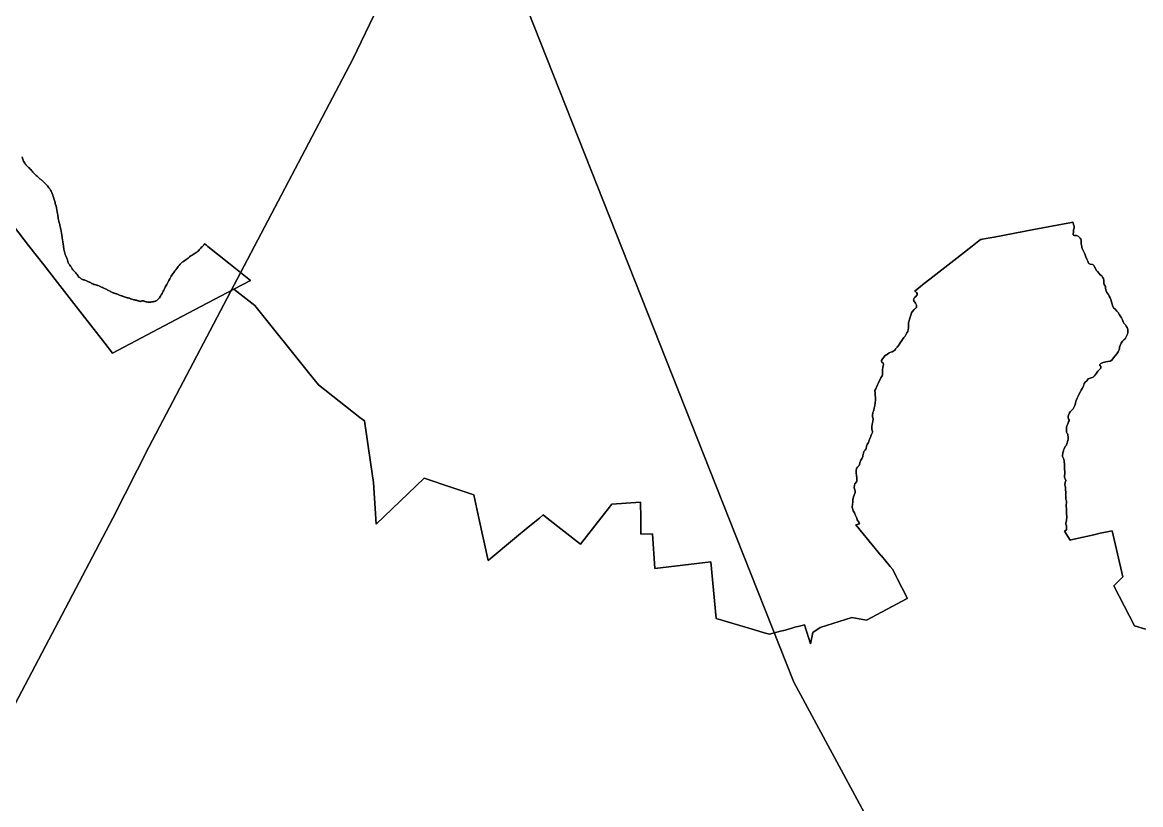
# Model space of a CAD drawing. Header units: inches. Extents: x 11258954 to 11313122, y 3645444 to 3695200.
# Drawn here: x 11273798 to 11278666, y 3674751 to 3678159 of the extents above; entities that cross this region are included whole.
import ezdxf

# ---------------------------------------------------------------- set-up
doc = ezdxf.new("R2010")
doc.units = ezdxf.units.IN
doc.header["$MEASUREMENT"] = 0
doc.layers.add('AnnexationHistory', color=183, linetype='Continuous')
doc.layers.add('ZipCode', color=108, linetype='Continuous')

msp = doc.modelspace()

# ---------------------------------------------------------------- linework, layer by layer
at = {"layer": 'AnnexationHistory'}
for points in [[(11275436.8125, 3678417.9375, 0), (11275236.9065, 3677998.9375, 0), (11274349.3125, 3676311.6875, 0), (11274191.3125, 3676000, 0), (11273691.219, 3675050.4375, 0)], [(11273691.219, 3675050.4375, 0), (11274191.3125, 3676000, 0), (11274349.3125, 3676311.6875, 0), (11275236.9065, 3677998.9375, 0), (11275436.8125, 3678417.9375, 0)], [(11278929, 3672000, 0), (11277155.9195, 3675284.646, 0), (11276873.1235, 3676000, 0), (11276000, 3678208.633, 0)], [(11276000, 3678208.633, 0), (11276873.1235, 3676000, 0), (11277155.9195, 3675284.646, 0), (11278929, 3672000, 0)]]:
    msp.add_polyline3d(points, dxfattribs=at)
at = {"layer": 'ZipCode'}
for points in [[(11273796.4375, 3677574.125, 0), (11273798.3125, 3677568.0625, 0), (11273799.969, 3677562.75, 0), (11273801.2815, 3677558.5625, 0), (11273802.9375, 3677554.8125, 0), (11273805.594, 3677550.1875, 0), (11273808.75, 3677545.3125, 0), (11273811.875, 3677540.8125, 0), (11273812.5315, 3677539.9375, 0), (11273813.1875, 3677539.0625, 0), (11273813.875, 3677538.125, 0), (11273814.6875, 3677537.1875, 0), (11273819.4065, 3677532.125, 0), (11273824.1875, 3677527.5625, 0), (11273828.594, 3677523.625, 0), (11273832.094, 3677520.375, 0), (11273834.4375, 3677517.8125, 0), (11273837.219, 3677514.5625, 0), (11273840.25, 3677510.9375, 0), (11273843.2815, 3677507.375, 0), (11273846.75, 3677503.5625, 0), (11273850.1875, 3677500.0625, 0), (11273853.8125, 3677496.5625, 0), (11273857.875, 3677492.8125, 0), (11273862, 3677489, 0), (11273865.875, 3677485.4375, 0), (11273869.469, 3677482.1875, 0), (11273872.6875, 3677479.375, 0), (11273874.25, 3677478.0625, 0), (11273876.0625, 3677476.625, 0), (11273878, 3677475.0625, 0), (11273879.875, 3677473.5625, 0), (11273882.469, 3677471.375, 0), (11273884.9375, 3677469.1875, 0), (11273887.4375, 3677466.8125, 0), (11273890.2815, 3677464, 0), (11273895.2815, 3677458.875, 0), (11273899.75, 3677454.125, 0), (11273903.625, 3677450, 0), (11273906.6875, 3677446.75, 0), (11273909.5625, 3677443.4375, 0), (11273913, 3677438.875, 0), (11273916.5625, 3677433.75, 0), (11273919.9065, 3677428.5625, 0), (11273922.875, 3677423.5, 0), (11273925.4065, 3677418.5, 0), (11273927.6565, 3677413.25, 0), (11273929.9065, 3677407.1875, 0), (11273932.219, 3677400.3125, 0), (11273934.219, 3677393.875, 0), (11273935.969, 3677388.0625, 0), (11273937.5, 3677382.9375, 0), (11273938.5625, 3677379.375, 0), (11273939.7815, 3677375.3125, 0), (11273941.0625, 3677370.9375, 0), (11273942.3125, 3677366.5625, 0), (11273944.5315, 3677358.5, 0), (11273946.4375, 3677350.875, 0), (11273948.125, 3677342.75, 0), (11273949.6875, 3677333.5625, 0), (11273950.6875, 3677326.8125, 0), (11273951.5, 3677320.625, 0), (11273952.25, 3677315.0625, 0), (11273952.9065, 3677310.375, 0), (11273953.844, 3677305.3125, 0), (11273955.219, 3677299.25, 0), (11273956.7815, 3677292.875, 0), (11273958.3125, 3677286.75, 0), (11273959.3125, 3677282.625, 0), (11273960.2815, 3677278.5625, 0), (11273961.25, 3677274.125, 0), (11273962.3125, 3677268.9375, 0), (11273964.375, 3677258.375, 0), (11273966.094, 3677249.125, 0), (11273967.5625, 3677241, 0), (11273968.9065, 3677233.75, 0), (11273969.719, 3677229.5, 0), (11273970.594, 3677224.5, 0), (11273971.5, 3677219.25, 0), (11273972.3125, 3677214.125, 0), (11273972.9375, 3677209.8125, 0), (11273973.469, 3677205.5625, 0), (11273974.0315, 3677201.0625, 0), (11273974.6875, 3677195.9375, 0), (11273975.344, 3677191.125, 0), (11273975.9375, 3677186.75, 0), (11273976.469, 3677182.875, 0), (11273976.9065, 3677179.75, 0), (11273977.594, 3677175.75, 0), (11273978.625, 3677170.875, 0), (11273979.8125, 3677165.5625, 0), (11273981.094, 3677160.3125, 0), (11273982.719, 3677154.0625, 0), (11273984.4065, 3677148.25, 0), (11273986.469, 3677142.25, 0), (11273989.094, 3677135.5625, 0), (11273990.8125, 3677131.625, 0), (11273992.469, 3677128.0625, 0), (11273993.8125, 3677124.75, 0), (11273994.719, 3677121.75, 0), (11273995.1565, 3677119.375, 0), (11273995.6875, 3677116.625, 0), (11273996.375, 3677113.875, 0), (11273997.3125, 3677111.3125, 0), (11273998.719, 3677108.9375, 0), (11274000.5, 3677106.875, 0), (11274002.5, 3677104.625, 0), (11274004.719, 3677101.9375, 0), (11274007.5, 3677097.9375, 0), (11274009.719, 3677094.25, 0), (11274011.469, 3677090.875, 0), (11274012.9065, 3677087.9375, 0), (11274014.594, 3677085, 0), (11274016.9375, 3677081.75, 0), (11274019.6565, 3677078.4375, 0), (11274022.5, 3677075.5, 0), (11274024.344, 3677073.8125, 0), (11274026.1565, 3677072.25, 0), (11274028.0625, 3677070.5, 0), (11274030.094, 3677068.3125, 0), (11274033.5, 3677064.1875, 0), (11274036.4065, 3677060.3125, 0), (11274038.7815, 3677056.8125, 0), (11274040.719, 3677053.75, 0), (11274043.9375, 3677050, 0), (11274048.6565, 3677046.1875, 0), (11274054.1565, 3677042.6875, 0), (11274059.719, 3677039.75, 0), (11274063, 3677038.3125, 0), (11274066.219, 3677037.0625, 0), (11274069.6565, 3677035.75, 0), (11274073.5, 3677034.3125, 0), (11274076.375, 3677033.125, 0), (11274079, 3677032.0625, 0), (11274081.344, 3677031.0625, 0), (11274083.3125, 3677030.3125, 0), (11274085.5, 3677029.4375, 0), (11274088.1565, 3677028.3125, 0), (11274091, 3677026.9375, 0), (11274093.719, 3677025.5, 0), (11274096.1875, 3677024, 0), (11274098.5315, 3677022.5, 0), (11274101, 3677021.125, 0), (11274103.9065, 3677019.75, 0), (11274108.719, 3677018.0625, 0), (11274113.344, 3677016.75, 0), (11274117.469, 3677015.8125, 0), (11274120.719, 3677015.125, 0), (11274122.75, 3677014.5625, 0), (11274125.3125, 3677013.625, 0), (11274128.219, 3677012.5, 0), (11274131.3125, 3677011.3125, 0), (11274133.625, 3677010.25, 0), (11274136.125, 3677009.125, 0), (11274138.969, 3677007.875, 0), (11274142.3125, 3677006.3125, 0), (11274145.25, 3677004.9375, 0), (11274147.75, 3677003.8125, 0), (11274149.9065, 3677002.8125, 0), (11274151.719, 3677001.9375, 0), (11274154.6565, 3677000.5, 0), (11274158.219, 3676998.6875, 0), (11274162.0315, 3676996.8125, 0), (11274165.719, 3676994.9375, 0), (11274168.9375, 3676993.375, 0), (11274172.0625, 3676991.8125, 0), (11274175.4065, 3676990.125, 0), (11274179.3125, 3676988.125, 0), (11274183.125, 3676986.0625, 0), (11274186.375, 3676984.1875, 0), (11274189.3125, 3676982.5625, 0), (11274192.125, 3676981.125, 0), (11274193.7815, 3676980.4375, 0), (11274195.6565, 3676979.75, 0), (11274197.594, 3676979.0625, 0), (11274199.5315, 3676978.5, 0), (11274202.5315, 3676977.6875, 0), (11274205.4375, 3676976.9375, 0), (11274208.5315, 3676976.125, 0), (11274212.125, 3676974.9375, 0), (11274216.969, 3676973.0625, 0), (11274221.094, 3676971.25, 0), (11274224.844, 3676969.5625, 0), (11274228.5315, 3676968.125, 0), (11274230.0315, 3676967.625, 0), (11274231.6565, 3676967.125, 0), (11274233.3125, 3676966.625, 0), (11274234.9375, 3676966.125, 0), (11274237.5, 3676965.25, 0), (11274240, 3676964.375, 0), (11274242.719, 3676963.375, 0), (11274245.9375, 3676962.3125, 0), (11274248.875, 3676961.375, 0), (11274251.4375, 3676960.5, 0), (11274253.6875, 3676959.8125, 0), (11274255.75, 3676959.3125, 0), (11274258.2815, 3676958.75, 0), (11274261.1875, 3676958.0625, 0), (11274264.1565, 3676957.25, 0), (11274266.9375, 3676956.3125, 0), (11274268.719, 3676955.5, 0), (11274270.4375, 3676954.6875, 0), (11274272.375, 3676953.8125, 0), (11274274.75, 3676952.9375, 0), (11274278.375, 3676951.9375, 0), (11274281.5315, 3676951.25, 0), (11274284.344, 3676950.75, 0), (11274286.9375, 3676950.3125, 0), (11274289.125, 3676949.875, 0), (11274291.594, 3676949.3125, 0), (11274294.125, 3676948.625, 0), (11274296.5315, 3676947.9375, 0), (11274298.25, 3676947.4375, 0), (11274299.9065, 3676946.875, 0), (11274301.75, 3676946.3125, 0), (11274303.9375, 3676945.6875, 0), (11274306.1565, 3676945, 0), (11274308.094, 3676944.3125, 0), (11274309.8125, 3676943.8125, 0), (11274311.344, 3676943.6875, 0), (11274312.9375, 3676944.125, 0), (11274314.6875, 3676944.875, 0), (11274316.5315, 3676945.8125, 0), (11274318.344, 3676946.5, 0), (11274319.7815, 3676946.8125, 0), (11274321.25, 3676946.75, 0), (11274322.875, 3676946.5, 0), (11274324.75, 3676945.9375, 0), (11274326.9375, 3676945.25, 0), (11274328.75, 3676944.625, 0), (11274330.344, 3676944.0625, 0), (11274331.75, 3676943.5, 0), (11274335.219, 3676942.375, 0), (11274339.344, 3676941.4375, 0), (11274343.6565, 3676940.6875, 0), (11274347.75, 3676940.3125, 0), (11274349.6875, 3676940.3125, 0), (11274351.6565, 3676940.375, 0), (11274353.7815, 3676940.625, 0), (11274356.344, 3676940.9375, 0), (11274359.5, 3676941.375, 0), (11274362.1565, 3676941.75, 0), (11274364.5315, 3676942.125, 0), (11274366.75, 3676942.5, 0), (11274368.719, 3676942.875, 0), (11274370.875, 3676943.3125, 0), (11274373.0625, 3676943.75, 0), (11274375.1565, 3676944.125, 0), (11274376.375, 3676944.3125, 0), (11274377.594, 3676944.625, 0), (11274378.875, 3676945.125, 0), (11274380.344, 3676945.9375, 0), (11274383.719, 3676948.4375, 0), (11274386.344, 3676950.75, 0), (11274388.4065, 3676952.9375, 0), (11274390.1565, 3676954.9375, 0), (11274394.0625, 3676959.875, 0), (11274398.344, 3676965.9375, 0), (11274402.594, 3676972.5, 0), (11274406.344, 3676978.9375, 0), (11274408.719, 3676983.5, 0), (11274410.9065, 3676988, 0), (11274413.25, 3676993, 0), (11274416.1565, 3676998.9375, 0), (11274419.844, 3677006.1875, 0), (11274423.094, 3677012.375, 0), (11274426, 3677017.75, 0), (11274428.75, 3677022.75, 0), (11274432, 3677028.5625, 0), (11274435.625, 3677035.0625, 0), (11274439.375, 3677041.75, 0), (11274442.969, 3677048.125, 0), (11274445.8125, 3677053.125, 0), (11274448.719, 3677058.0625, 0), (11274452.125, 3677063.375, 0), (11274456.375, 3677069.5, 0), (11274461.3125, 3677076.25, 0), (11274465.6565, 3677081.875, 0), (11274469.5315, 3677086.875, 0), (11274473.1565, 3677091.5625, 0), (11274476.594, 3677096, 0), (11274480.5315, 3677100.875, 0), (11274484.719, 3677105.6875, 0), (11274488.969, 3677110.125, 0), (11274493.75, 3677114.3125, 0), (11274498.75, 3677118.0625, 0), (11274504.4065, 3677122, 0), (11274511.1565, 3677126.5625, 0), (11274519.0625, 3677132.25, 0), (11274525.6565, 3677137.25, 0), (11274531.594, 3677141.75, 0), (11274537.5625, 3677145.9375, 0), (11274541.594, 3677148.5, 0), (11274545.969, 3677151.1875, 0), (11274550.3125, 3677153.875, 0), (11274554.375, 3677156.5625, 0), (11274557.6565, 3677159, 0), (11274560.7815, 3677161.5625, 0), (11274564.094, 3677164.75, 0), (11274567.969, 3677168.75, 0), (11274573.5315, 3677174.5625, 0), (11274578.1875, 3677179.4375, 0), (11274582.125, 3677183.6875, 0), (11274585.5625, 3677187.75, 0), (11274587.5, 3677190.3125, 0), (11274589.5625, 3677193.3125, 0), (11274590.875, 3677195.25, 0), (11274599.719, 3677188.125, 0), (11274605.2815, 3677183.625, 0), (11274696.6875, 3677110.1875, 0), (11274790.5, 3677034.75, 0), (11274718.7815, 3676997.3125, 0), (11274491.5625, 3676878.6875, 0), (11274190.344, 3676718.9375, 0), (11274157, 3676761.625, 0), (11274094.719, 3676841.3125, 0), (11274021.9065, 3676934.4375, 0), (11273971.094, 3676999.5, 0), (11273950.219, 3677026.3125, 0), (11273890.3125, 3677103.25, 0), (11273824.375, 3677187.875, 0), (11273762.719, 3677267, 0)], [(11278686.891, 3675515.42, 0), (11278640.11, 3675530.586, 0), (11278550.3325, 3675704.3635, 0), (11278588.556, 3675744.265, 0), (11278542, 3675944.75, 0), (11278513, 3675938.5, 0), (11278490, 3675933.5, 0), (11278463, 3675927.5, 0), (11278370, 3675907, 0), (11278359.5625, 3675904.33, 0), (11278335.4865, 3675942.2675, 0), (11278343.314, 3675948.96, 0), (11278344, 3675951.5, 0), (11278344, 3675956.5, 0), (11278344, 3675960.5, 0), (11278343, 3675966, 0), (11278341, 3675973, 0), (11278341, 3675979.5, 0), (11278343, 3675987.5, 0), (11278344, 3675995, 0), (11278345, 3676000, 0), (11278345, 3676003, 0), (11278345, 3676006.5, 0), (11278345, 3676009.5, 0), (11278344, 3676013.75, 0), (11278344, 3676018.5, 0), (11278344, 3676022.25, 0), (11278344, 3676025.75, 0), (11278344, 3676029.5, 0), (11278344, 3676033.5, 0), (11278344, 3676037.5, 0), (11278344, 3676040.5, 0), (11278343, 3676044, 0), (11278342, 3676048, 0), (11278342, 3676052.5, 0), (11278342, 3676056, 0), (11278342, 3676059.75, 0), (11278343, 3676063.5, 0), (11278343, 3676068, 0), (11278343, 3676072, 0), (11278343, 3676075, 0), (11278342, 3676077.25, 0), (11278341, 3676080.25, 0), (11278340, 3676083.5, 0), (11278340, 3676086, 0), (11278341, 3676088.25, 0), (11278341, 3676090.5, 0), (11278340, 3676094.5, 0), (11278340, 3676098, 0), (11278339, 3676100.75, 0), (11278340, 3676103.5, 0), (11278340, 3676106.75, 0), (11278340, 3676110.25, 0), (11278340, 3676113.25, 0), (11278340, 3676116.25, 0), (11278339, 3676119.5, 0), (11278339, 3676123.5, 0), (11278339, 3676127.5, 0), (11278339, 3676130.75, 0), (11278339, 3676134.5, 0), (11278338, 3676139.5, 0), (11278337, 3676144.5, 0), (11278337, 3676148, 0), (11278338, 3676151.5, 0), (11278338, 3676155.5, 0), (11278339, 3676159.75, 0), (11278340, 3676164, 0), (11278337.539, 3676170.2745, 0), (11278335.5275, 3676176.595, 0), (11278335.25, 3676183.8, 0), (11278336.65, 3676194.25, 0), (11278336.65, 3676205.65, 0), (11278335.5735, 3676210.268, 0), (11278334.4, 3676215.3, 0), (11278335, 3676221.75, 0), (11278334.85, 3676233.7, 0), (11278333.95, 3676246.05, 0), (11278333.658, 3676247.169, 0), (11278331.3, 3676256.2, 0), (11278327.3295, 3676264.509, 0), (11278325.9, 3676267.5, 0), (11278325.65, 3676272.65, 0), (11278327.6, 3676283.95, 0), (11278330.459, 3676293.222, 0), (11278331.1, 3676295.3, 0), (11278334.15, 3676301.5, 0), (11278338.2, 3676311.2, 0), (11278343, 3676318.15, 0), (11278343.405, 3676319.026, 0), (11278345.75, 3676324.1, 0), (11278346.709, 3676326.925, 0), (11278348.5, 3676332.2, 0), (11278350.09, 3676339.2165, 0), (11278350.8, 3676342.35, 0), (11278350.6685, 3676346.0605, 0), (11278350.4, 3676353.65, 0), (11278349.4315, 3676360.143, 0), (11278348.7, 3676365.05, 0), (11278346.8155, 3676368.55, 0), (11278343.45, 3676374.8, 0), (11278343.0015, 3676386.0125, 0), (11278343, 3676386.05, 0), (11278343.127, 3676387.048, 0), (11278344.05, 3676394.3, 0), (11278344.2635, 3676395.2715, 0), (11278345.7075, 3676401.8385, 0), (11278346, 3676403.168, 0), (11278346.15, 3676403.85, 0), (11278350.25, 3676414.45, 0), (11278352.0945, 3676418.5845, 0), (11278354.6, 3676424.2, 0), (11278354.55, 3676427.8, 0), (11278352.65, 3676432.05, 0), (11278350.75, 3676436.3, 0), (11278350.8925, 3676438.4525, 0), (11278351.25, 3676443.85, 0), (11278352.85, 3676448.45, 0), (11278356.65, 3676458.05, 0), (11278359, 3676462.45, 0), (11278365.9, 3676468.65, 0), (11278372.05, 3676475.8, 0), (11278375.2, 3676481.85, 0), (11278379.2, 3676490.2, 0), (11278383.15, 3676500.8, 0), (11278386.25, 3676512.7, 0), (11278389.65, 3676522.25, 0), (11278393.95, 3676531.5, 0), (11278398.45, 3676540.65, 0), (11278405.05, 3676550.7, 0), (11278407.2, 3676557.65, 0), (11278412.05, 3676564.5, 0), (11278417.5, 3676575.05, 0), (11278421.1, 3676586.15, 0), (11278424.85, 3676591.25, 0), (11278432.65, 3676598.1, 0), (11278438.4, 3676606.25, 0), (11278442.2, 3676608.15, 0), (11278450.75, 3676610.55, 0), (11278459.55, 3676613.9, 0), (11278466.2, 3676619.55, 0), (11278469.9, 3676624.65, 0), (11278474.6, 3676631.7, 0), (11278480.65, 3676639.9, 0), (11278488.15, 3676647.9, 0), (11278492.35, 3676652.9, 0), (11278493.1, 3676655.8, 0), (11278492.6, 3676660.15, 0), (11278489.35, 3676665.65, 0), (11278489.25, 3676669.5, 0), (11278493.25, 3676672.9, 0), (11278503.8, 3676677.15, 0), (11278514.7, 3676680.05, 0), (11278523.7, 3676682.05, 0), (11278534.35, 3676684.1, 0), (11278541.35, 3676688.45, 0), (11278548, 3676697.8, 0), (11278555.2, 3676706.65, 0), (11278562.85, 3676714.85, 0), (11278568.25, 3676723.9, 0), (11278573.5, 3676733.1, 0), (11278574.6, 3676738.85, 0), (11278573.95, 3676744.05, 0), (11278577.25, 3676751.4, 0), (11278581.8, 3676762.5, 0), (11278587.6, 3676771.05, 0), (11278592.8, 3676776.95, 0), (11278597.25, 3676779.6, 0), (11278600, 3676782.9, 0), (11278601, 3676784.1, 0), (11278604.8, 3676791.65, 0), (11278608.7, 3676801.4, 0), (11278610.5, 3676809.95, 0), (11278609.9, 3676822, 0), (11278607.25, 3676830.5, 0), (11278604, 3676836.5, 0), (11278599.8, 3676841.15, 0), (11278593.6, 3676849.55, 0), (11278590.95, 3676855.3, 0), (11278586.7, 3676862.95, 0), (11278583.5, 3676872.4, 0), (11278580.5, 3676876.45, 0), (11278574.4, 3676885.55, 0), (11278568.35, 3676895.45, 0), (11278562.6, 3676901.75, 0), (11278554.85, 3676910.5, 0), (11278548.8, 3676915.9, 0), (11278545.15, 3676921.75, 0), (11278541.85, 3676931.2, 0), (11278539.05, 3676941.9, 0), (11278537, 3676952, 0), (11278533.55, 3676960.05, 0), (11278529.6, 3676965.9, 0), (11278527.4, 3676971.25, 0), (11278525.75, 3676973.7, 0), (11278518.75, 3676983, 0), (11278516.25, 3676989.15, 0), (11278514.05, 3677000.7, 0), (11278512.9, 3677009.2, 0), (11278508.15, 3677018.05, 0), (11278506.1, 3677024.3, 0), (11278506, 3677034.4, 0), (11278504, 3677043.2, 0), (11278500.4, 3677048.85, 0), (11278496.8, 3677055, 0), (11278490.75, 3677060.2, 0), (11278486.35, 3677066, 0), (11278478.5, 3677073.65, 0), (11278473.15, 3677080.45, 0), (11278467.7, 3677089.9, 0), (11278463.15, 3677099.6, 0), (11278460.2, 3677103.7, 0), (11278457.5, 3677105.05, 0), (11278446.4, 3677105.65, 0), (11278440.85, 3677108.3, 0), (11278438.85, 3677110.75, 0), (11278435.85, 3677119, 0), (11278431.85, 3677128.35, 0), (11278427.45, 3677138.3, 0), (11278425.55, 3677146.55, 0), (11278422.4, 3677153.9, 0), (11278417.15, 3677163.1, 0), (11278411.95, 3677173.6, 0), (11278410.8745, 3677179.3165, 0), (11278410.2, 3677182.9, 0), (11278408.1, 3677194.85, 0), (11278407.95, 3677200.75, 0), (11278407.25, 3677211.65, 0), (11278407.2, 3677211.7995, 0), (11278406.2, 3677214.8, 0), (11278403.3, 3677219.8, 0), (11278397.85, 3677225.75, 0), (11278394, 3677228.6, 0), (11278387.25, 3677230.9, 0), (11278377.1, 3677231.35, 0), (11278374.45, 3677232.45, 0), (11278372.45, 3677234.4, 0), (11278372.15, 3677238.8, 0), (11278373.35, 3677245.7, 0), (11278374.5, 3677256.7, 0), (11278375.25, 3677258.85, 0), (11278377.1, 3677263.05, 0), (11278377.261, 3677265.97, 0), (11278377.5, 3677270.3, 0), (11278370.6215, 3677288.5255, 0), (11278365.769, 3677287.6115, 0), (11278200.983, 3677256.5705, 0), (11278028.4265, 3677224.066, 0), (11278009.5455, 3677220.5095, 0), (11277977.395, 3677214.4535, 0), (11277974.0215, 3677213.818, 0), (11277969.491, 3677212.9645, 0), (11277932.458, 3677183.949, 0), (11277853.685, 3677122.23, 0), (11277774.9925, 3677060.574, 0), (11277717.1635, 3677015.2645, 0), (11277683.018, 3676988.5115, 0), (11277685.8, 3676986.95, 0), (11277691.15, 3676982.1, 0), (11277692.9, 3676977.8, 0), (11277693, 3676973, 0), (11277685.85, 3676963.9, 0), (11277681.25, 3676960.25, 0), (11277678.3, 3676955.6, 0), (11277677.35, 3676949.7, 0), (11277678.35, 3676946.4, 0), (11277686.05, 3676935.4, 0), (11277690.55, 3676927.75, 0), (11277691.05, 3676920.85, 0), (11277690.2, 3676917.7, 0), (11277688.2, 3676915, 0), (11277685.262, 3676912.889, 0), (11277679.85, 3676909, 0), (11277672.2, 3676898.9, 0), (11277668.3, 3676894.05, 0), (11277665.8, 3676883.3, 0), (11277663.129, 3676875.0095, 0), (11277661.95, 3676871.35, 0), (11277659.05, 3676860.95, 0), (11277657.3265, 3676855.187, 0), (11277656, 3676850.75, 0), (11277655.75, 3676840.15, 0), (11277656.15, 3676828.75, 0), (11277654.85, 3676820.15, 0), (11277652.7335, 3676814.548, 0), (11277652.3, 3676813.4, 0), (11277648.3225, 3676806.329, 0), (11277646.9, 3676803.8, 0), (11277641.05, 3676792.6, 0), (11277640.725, 3676792.225, 0), (11277635.2, 3676785.85, 0), (11277627.3, 3676773.4, 0), (11277620.05, 3676763.4, 0), (11277615.3, 3676756.6, 0), (11277614.5205, 3676754.822, 0), (11277613.7, 3676752.95, 0), (11277605.8, 3676744, 0), (11277599.5705, 3676736.9065, 0), (11277598.95, 3676736.2, 0), (11277596, 3676731.9, 0), (11277592.15, 3676728.1, 0), (11277584.75, 3676724.4, 0), (11277578.95, 3676722.9, 0), (11277571.35, 3676719.5, 0), (11277562.6, 3676713.15, 0), (11277558.666, 3676710.4785, 0), (11277553.25, 3676706.8, 0), (11277549.1, 3676701.95, 0), (11277542.75, 3676693.5, 0), (11277538.45, 3676686, 0), (11277537.8, 3676682.75, 0), (11277539.65, 3676679.35, 0), (11277545.85, 3676674.15, 0), (11277547.2, 3676672.15, 0), (11277547.5, 3676667, 0), (11277544.35, 3676657, 0), (11277542.7, 3676645.4, 0), (11277542.45, 3676633.85, 0), (11277542.2, 3676622.65, 0), (11277541.4, 3676619.8, 0), (11277541.0995, 3676619.344, 0), (11277535.9, 3676611.45, 0), (11277530.5, 3676601.3, 0), (11277525.25, 3676590.6, 0), (11277522.985, 3676585.999, 0), (11277520.45, 3676580.85, 0), (11277515.85, 3676569.6, 0), (11277512.85, 3676562.25, 0), (11277509.7, 3676556.35, 0), (11277509.85, 3676545.25, 0), (11277510.8, 3676535.2, 0), (11277512.6, 3676524.45, 0), (11277512.6, 3676523.35, 0), (11277512.45, 3676514.15, 0), (11277510.4, 3676502.55, 0), (11277509.35, 3676490.4, 0), (11277506.55, 3676478.9, 0), (11277505.1, 3676470.4, 0), (11277503.163, 3676465.4265, 0), (11277501.05, 3676460, 0), (11277498.85, 3676447.45, 0), (11277499.4, 3676441.05, 0), (11277502.05, 3676432.15, 0), (11277500.95, 3676421.1, 0), (11277498.05, 3676409.7, 0), (11277496.55, 3676397.3, 0), (11277496.5, 3676386.85, 0), (11277498.85, 3676376.8, 0), (11277498.8, 3676372.85, 0), (11277497.4685, 3676369.491, 0), (11277496.6, 3676367.3, 0), (11277494.876, 3676364.417, 0), (11277493.7, 3676362.45, 0), (11277491.45, 3676355.45, 0), (11277486.7, 3676346.6, 0), (11277483.6, 3676334.75, 0), (11277481.95, 3676329.25, 0), (11277476.2, 3676320.25, 0), (11277473.2, 3676313.4, 0), (11277471.15, 3676301.9, 0), (11277470.45, 3676299.45, 0), (11277466.45, 3676295.3, 0), (11277461.4, 3676290.3, 0), (11277459.1, 3676282, 0), (11277456.9, 3676271.6, 0), (11277456.215, 3676267.6555, 0), (11277455.45, 3676263.25, 0), (11277454.1, 3676260.25, 0), (11277448, 3676252.1, 0), (11277443.6, 3676240.15, 0), (11277442.85, 3676233.7, 0), (11277440.65, 3676229.15, 0), (11277433.15, 3676222.2, 0), (11277429.3, 3676215.45, 0), (11277429.1465, 3676214.7465, 0), (11277427.85, 3676208.8, 0), (11277428, 3676197.25, 0), (11277429.05, 3676185.6, 0), (11277430.8, 3676175.45, 0), (11277431.35, 3676164.3, 0), (11277431.02, 3676162.74, 0), (11277430.25, 3676159.1, 0), (11277422.4, 3676149.55, 0), (11277420.8, 3676143.95, 0), (11277419.65, 3676132.3, 0), (11277420.15, 3676127.4, 0), (11277423.4, 3676116.8, 0), (11277423.4, 3676110.7, 0), (11277419.65, 3676100.05, 0), (11277415.8, 3676091.8, 0), (11277413.7, 3676079.55, 0), (11277412.75, 3676068.65, 0), (11277412.2875, 3676060.901, 0), (11277412.15, 3676058.6, 0), (11277411, 3676048, 0), (11277413, 3676037.25, 0), (11277415, 3676031.05, 0), (11277420.35, 3676022.3, 0), (11277425.55, 3676010.5, 0), (11277429.0555, 3676002.718, 0), (11277430.1, 3676000.4, 0), (11277430.25, 3676000, 0), (11277432.85, 3675992.65, 0), (11277438.9, 3675981.45, 0), (11277442.1995, 3675974.723, 0), (11277426.35, 3675970.8915, 0), (11277458.549, 3675931.6385, 0), (11277471.9815, 3675915.263, 0), (11277497.762, 3675883.834, 0), (11277536.9755, 3675836.0295, 0), (11277537.9555, 3675834.8345, 0), (11277576.189, 3675788.225, 0), (11277586.8435, 3675775.236, 0), (11277603.181, 3675743.0935, 0), (11277606.6495, 3675736.2705, 0), (11277646.655, 3675657.5645, 0), (11277650.5215, 3675649.4375, 0), (11277473.047, 3675555.29, 0), (11277472.913, 3675555.219, 0), (11277409.512, 3675567.2805, 0), (11277271.179, 3675522.767, 0), (11277239.666, 3675501.7275, 0), (11277229.125, 3675451.4705, 0), (11277202.29, 3675535.433, 0), (11277186.206, 3675530.997, 0), (11277161.4705, 3675524.175, 0), (11277148.414, 3675520.574, 0), (11277128.853, 3675515.179, 0), (11277112.517, 3675510.6735, 0), (11277097.858, 3675506.6305, 0), (11277050.362, 3675493.531, 0), (11277027.0075, 3675500.5045, 0), (11276985.1875, 3675512.992, 0), (11276817.7085, 3675563.001, 0), (11276794.684, 3675809.183, 0), (11276551, 3675780.5, 0), (11276540.843, 3675930.8165, 0), (11276490.841, 3675929.943, 0), (11276489.603, 3676000, 0), (11276488.386, 3676068.8815, 0), (11276363.8045, 3676061.049, 0), (11276316.423, 3676000, 0), (11276228.3255, 3675886.4895, 0), (11276082.151, 3676000, 0), (11276065.045, 3676013.2835, 0), (11276049.0275, 3676000, 0), (11276000, 3675959.9375, 0), (11275940.421, 3675910.3735, 0), (11275825.7695, 3675814.843, 0), (11275785.5235, 3676000, 0), (11275763.677, 3676100.5085, 0), (11275666.8485, 3676133.309, 0), (11275547.0315, 3676173.8965, 0), (11275338.3675, 3675973.2255, 0), (11275326.548, 3676154.6845, 0), (11275314.869, 3676233.0475, 0), (11275286.4565, 3676423.6935, 0), (11275267.558, 3676438.501, 0), (11275086.7005, 3676580.208, 0), (11275049.6045, 3676626.514, 0), (11274809.2155, 3676926.5865, 0), (11274718.7815, 3676997.3125, 0), (11274790.5, 3677034.75, 0), (11274696.6875, 3677110.1875, 0), (11274605.2815, 3677183.625, 0), (11274599.719, 3677188.125, 0), (11274590.875, 3677195.25, 0), (11274589.5625, 3677193.3125, 0), (11274587.5, 3677190.3125, 0), (11274585.5625, 3677187.75, 0), (11274582.125, 3677183.6875, 0), (11274578.1875, 3677179.4375, 0), (11274573.5315, 3677174.5625, 0), (11274567.969, 3677168.75, 0), (11274564.094, 3677164.75, 0), (11274560.7815, 3677161.5625, 0), (11274557.6565, 3677159, 0), (11274554.375, 3677156.5625, 0), (11274550.3125, 3677153.875, 0), (11274545.969, 3677151.1875, 0), (11274541.594, 3677148.5, 0), (11274537.5625, 3677145.9375, 0), (11274531.594, 3677141.75, 0), (11274525.6565, 3677137.25, 0), (11274519.0625, 3677132.25, 0), (11274511.1565, 3677126.5625, 0), (11274504.4065, 3677122, 0), (11274498.75, 3677118.0625, 0), (11274493.75, 3677114.3125, 0), (11274488.969, 3677110.125, 0), (11274484.719, 3677105.6875, 0), (11274480.5315, 3677100.875, 0), (11274476.594, 3677096, 0), (11274473.1565, 3677091.5625, 0), (11274469.5315, 3677086.875, 0), (11274465.6565, 3677081.875, 0), (11274461.3125, 3677076.25, 0), (11274456.375, 3677069.5, 0), (11274452.125, 3677063.375, 0), (11274448.719, 3677058.0625, 0), (11274445.8125, 3677053.125, 0), (11274442.969, 3677048.125, 0), (11274439.375, 3677041.75, 0), (11274435.625, 3677035.0625, 0), (11274432, 3677028.5625, 0), (11274428.75, 3677022.75, 0), (11274426, 3677017.75, 0), (11274423.094, 3677012.375, 0), (11274419.844, 3677006.1875, 0), (11274416.1565, 3676998.9375, 0), (11274413.25, 3676993, 0), (11274410.9065, 3676988, 0), (11274408.719, 3676983.5, 0), (11274406.344, 3676978.9375, 0), (11274402.594, 3676972.5, 0), (11274398.344, 3676965.9375, 0), (11274394.0625, 3676959.875, 0), (11274390.1565, 3676954.9375, 0), (11274388.4065, 3676952.9375, 0), (11274386.344, 3676950.75, 0), (11274383.719, 3676948.4375, 0), (11274380.344, 3676945.9375, 0), (11274378.875, 3676945.125, 0), (11274377.594, 3676944.625, 0), (11274376.375, 3676944.3125, 0), (11274375.1565, 3676944.125, 0), (11274373.0625, 3676943.75, 0), (11274370.875, 3676943.3125, 0), (11274368.719, 3676942.875, 0), (11274366.75, 3676942.5, 0), (11274364.5315, 3676942.125, 0), (11274362.1565, 3676941.75, 0), (11274359.5, 3676941.375, 0), (11274356.344, 3676940.9375, 0), (11274353.7815, 3676940.625, 0), (11274351.6565, 3676940.375, 0), (11274349.6875, 3676940.3125, 0), (11274347.75, 3676940.3125, 0), (11274343.6565, 3676940.6875, 0), (11274339.344, 3676941.4375, 0), (11274335.219, 3676942.375, 0), (11274331.75, 3676943.5, 0), (11274330.344, 3676944.0625, 0), (11274328.75, 3676944.625, 0), (11274326.9375, 3676945.25, 0), (11274324.75, 3676945.9375, 0), (11274322.875, 3676946.5, 0), (11274321.25, 3676946.75, 0), (11274319.7815, 3676946.8125, 0), (11274318.344, 3676946.5, 0), (11274316.5315, 3676945.8125, 0), (11274314.6875, 3676944.875, 0), (11274312.9375, 3676944.125, 0), (11274311.344, 3676943.6875, 0), (11274309.8125, 3676943.8125, 0), (11274308.094, 3676944.3125, 0), (11274306.1565, 3676945, 0), (11274303.9375, 3676945.6875, 0), (11274301.75, 3676946.3125, 0), (11274299.9065, 3676946.875, 0), (11274298.25, 3676947.4375, 0), (11274296.5315, 3676947.9375, 0), (11274294.125, 3676948.625, 0), (11274291.594, 3676949.3125, 0), (11274289.125, 3676949.875, 0), (11274286.9375, 3676950.3125, 0), (11274284.344, 3676950.75, 0), (11274281.5315, 3676951.25, 0), (11274278.375, 3676951.9375, 0), (11274274.75, 3676952.9375, 0), (11274272.375, 3676953.8125, 0), (11274270.4375, 3676954.6875, 0), (11274268.719, 3676955.5, 0), (11274266.9375, 3676956.3125, 0), (11274264.1565, 3676957.25, 0), (11274261.1875, 3676958.0625, 0), (11274258.2815, 3676958.75, 0), (11274255.75, 3676959.3125, 0), (11274253.6875, 3676959.8125, 0), (11274251.4375, 3676960.5, 0), (11274248.875, 3676961.375, 0), (11274245.9375, 3676962.3125, 0), (11274242.719, 3676963.375, 0), (11274240, 3676964.375, 0), (11274237.5, 3676965.25, 0), (11274234.9375, 3676966.125, 0), (11274233.3125, 3676966.625, 0), (11274231.6565, 3676967.125, 0), (11274230.0315, 3676967.625, 0), (11274228.5315, 3676968.125, 0), (11274224.844, 3676969.5625, 0), (11274221.094, 3676971.25, 0), (11274216.969, 3676973.0625, 0), (11274212.125, 3676974.9375, 0), (11274208.5315, 3676976.125, 0), (11274205.4375, 3676976.9375, 0), (11274202.5315, 3676977.6875, 0), (11274199.5315, 3676978.5, 0), (11274197.594, 3676979.0625, 0), (11274195.6565, 3676979.75, 0), (11274193.7815, 3676980.4375, 0), (11274192.125, 3676981.125, 0), (11274189.3125, 3676982.5625, 0), (11274186.375, 3676984.1875, 0), (11274183.125, 3676986.0625, 0), (11274179.3125, 3676988.125, 0), (11274175.4065, 3676990.125, 0), (11274172.0625, 3676991.8125, 0), (11274168.9375, 3676993.375, 0), (11274165.719, 3676994.9375, 0), (11274162.0315, 3676996.8125, 0), (11274158.219, 3676998.6875, 0), (11274154.6565, 3677000.5, 0), (11274151.719, 3677001.9375, 0), (11274149.9065, 3677002.8125, 0), (11274147.75, 3677003.8125, 0), (11274145.25, 3677004.9375, 0), (11274142.3125, 3677006.3125, 0), (11274138.969, 3677007.875, 0), (11274136.125, 3677009.125, 0), (11274133.625, 3677010.25, 0), (11274131.3125, 3677011.3125, 0), (11274128.219, 3677012.5, 0), (11274125.3125, 3677013.625, 0), (11274122.75, 3677014.5625, 0), (11274120.719, 3677015.125, 0), (11274117.469, 3677015.8125, 0), (11274113.344, 3677016.75, 0), (11274108.719, 3677018.0625, 0), (11274103.9065, 3677019.75, 0), (11274101, 3677021.125, 0), (11274098.5315, 3677022.5, 0), (11274096.1875, 3677024, 0), (11274093.719, 3677025.5, 0), (11274091, 3677026.9375, 0), (11274088.1565, 3677028.3125, 0), (11274085.5, 3677029.4375, 0), (11274083.3125, 3677030.3125, 0), (11274081.344, 3677031.0625, 0), (11274079, 3677032.0625, 0), (11274076.375, 3677033.125, 0), (11274073.5, 3677034.3125, 0), (11274069.6565, 3677035.75, 0), (11274066.219, 3677037.0625, 0), (11274063, 3677038.3125, 0), (11274059.719, 3677039.75, 0), (11274054.1565, 3677042.6875, 0), (11274048.6565, 3677046.1875, 0), (11274043.9375, 3677050, 0), (11274040.719, 3677053.75, 0), (11274038.7815, 3677056.8125, 0), (11274036.4065, 3677060.3125, 0), (11274033.5, 3677064.1875, 0), (11274030.094, 3677068.3125, 0), (11274028.0625, 3677070.5, 0), (11274026.1565, 3677072.25, 0), (11274024.344, 3677073.8125, 0), (11274022.5, 3677075.5, 0), (11274019.6565, 3677078.4375, 0), (11274016.9375, 3677081.75, 0), (11274014.594, 3677085, 0), (11274012.9065, 3677087.9375, 0), (11274011.469, 3677090.875, 0), (11274009.719, 3677094.25, 0), (11274007.5, 3677097.9375, 0), (11274004.719, 3677101.9375, 0), (11274002.5, 3677104.625, 0), (11274000.5, 3677106.875, 0), (11273998.719, 3677108.9375, 0), (11273997.3125, 3677111.3125, 0), (11273996.375, 3677113.875, 0), (11273995.6875, 3677116.625, 0), (11273995.1565, 3677119.375, 0), (11273994.719, 3677121.75, 0), (11273993.8125, 3677124.75, 0), (11273992.469, 3677128.0625, 0), (11273990.8125, 3677131.625, 0), (11273989.094, 3677135.5625, 0), (11273986.469, 3677142.25, 0), (11273984.4065, 3677148.25, 0), (11273982.719, 3677154.0625, 0), (11273981.094, 3677160.3125, 0), (11273979.8125, 3677165.5625, 0), (11273978.625, 3677170.875, 0), (11273977.594, 3677175.75, 0), (11273976.9065, 3677179.75, 0), (11273976.469, 3677182.875, 0), (11273975.9375, 3677186.75, 0), (11273975.344, 3677191.125, 0), (11273974.6875, 3677195.9375, 0), (11273974.0315, 3677201.0625, 0), (11273973.469, 3677205.5625, 0), (11273972.9375, 3677209.8125, 0), (11273972.3125, 3677214.125, 0), (11273971.5, 3677219.25, 0), (11273970.594, 3677224.5, 0), (11273969.719, 3677229.5, 0), (11273968.9065, 3677233.75, 0), (11273967.5625, 3677241, 0), (11273966.094, 3677249.125, 0), (11273964.375, 3677258.375, 0), (11273962.3125, 3677268.9375, 0), (11273961.25, 3677274.125, 0), (11273960.2815, 3677278.5625, 0), (11273959.3125, 3677282.625, 0), (11273958.3125, 3677286.75, 0), (11273956.7815, 3677292.875, 0), (11273955.219, 3677299.25, 0), (11273953.844, 3677305.3125, 0), (11273952.9065, 3677310.375, 0), (11273952.25, 3677315.0625, 0), (11273951.5, 3677320.625, 0), (11273950.6875, 3677326.8125, 0), (11273949.6875, 3677333.5625, 0), (11273948.125, 3677342.75, 0), (11273946.4375, 3677350.875, 0), (11273944.5315, 3677358.5, 0), (11273942.3125, 3677366.5625, 0), (11273941.0625, 3677370.9375, 0), (11273939.7815, 3677375.3125, 0), (11273938.5625, 3677379.375, 0), (11273937.5, 3677382.9375, 0), (11273935.969, 3677388.0625, 0), (11273934.219, 3677393.875, 0), (11273932.219, 3677400.3125, 0), (11273929.9065, 3677407.1875, 0), (11273927.6565, 3677413.25, 0), (11273925.4065, 3677418.5, 0), (11273922.875, 3677423.5, 0), (11273919.9065, 3677428.5625, 0), (11273916.5625, 3677433.75, 0), (11273913, 3677438.875, 0), (11273909.5625, 3677443.4375, 0), (11273906.6875, 3677446.75, 0), (11273903.625, 3677450, 0), (11273899.75, 3677454.125, 0), (11273895.2815, 3677458.875, 0), (11273890.2815, 3677464, 0), (11273887.4375, 3677466.8125, 0), (11273884.9375, 3677469.1875, 0), (11273882.469, 3677471.375, 0), (11273879.875, 3677473.5625, 0), (11273878, 3677475.0625, 0), (11273876.0625, 3677476.625, 0), (11273874.25, 3677478.0625, 0), (11273872.6875, 3677479.375, 0), (11273869.469, 3677482.1875, 0), (11273865.875, 3677485.4375, 0), (11273862, 3677489, 0), (11273857.875, 3677492.8125, 0), (11273853.8125, 3677496.5625, 0), (11273850.1875, 3677500.0625, 0), (11273846.75, 3677503.5625, 0), (11273843.2815, 3677507.375, 0), (11273840.25, 3677510.9375, 0), (11273837.219, 3677514.5625, 0), (11273834.4375, 3677517.8125, 0), (11273832.094, 3677520.375, 0), (11273828.594, 3677523.625, 0), (11273824.1875, 3677527.5625, 0), (11273819.4065, 3677532.125, 0), (11273814.6875, 3677537.1875, 0), (11273813.875, 3677538.125, 0), (11273813.1875, 3677539.0625, 0), (11273812.5315, 3677539.9375, 0), (11273811.875, 3677540.8125, 0), (11273808.75, 3677545.3125, 0), (11273805.594, 3677550.1875, 0), (11273802.9375, 3677554.8125, 0), (11273801.2815, 3677558.5625, 0), (11273799.969, 3677562.75, 0), (11273798.3125, 3677568.0625, 0), (11273796.4375, 3677574.125, 0)], [(11273762.719, 3677267, 0), (11273824.375, 3677187.875, 0), (11273890.3125, 3677103.25, 0), (11273950.219, 3677026.3125, 0), (11273971.094, 3676999.5, 0), (11274021.9065, 3676934.4375, 0), (11274094.719, 3676841.3125, 0), (11274157, 3676761.625, 0), (11274190.344, 3676718.9375, 0), (11274491.5625, 3676878.6875, 0), (11274718.7815, 3676997.3125, 0), (11274809.2155, 3676926.5865, 0), (11275049.6045, 3676626.514, 0), (11275086.7005, 3676580.208, 0), (11275267.558, 3676438.501, 0), (11275286.4565, 3676423.6935, 0), (11275314.869, 3676233.0475, 0), (11275326.548, 3676154.6845, 0), (11275338.3675, 3675973.2255, 0), (11275547.0315, 3676173.8965, 0), (11275666.8485, 3676133.309, 0), (11275763.677, 3676100.5085, 0), (11275785.5235, 3676000, 0), (11275825.7695, 3675814.843, 0), (11275940.421, 3675910.3735, 0), (11276000, 3675959.9375, 0), (11276049.0275, 3676000, 0), (11276065.045, 3676013.2835, 0), (11276082.151, 3676000, 0), (11276228.3255, 3675886.4895, 0), (11276316.423, 3676000, 0), (11276363.8045, 3676061.049, 0), (11276488.386, 3676068.8815, 0), (11276489.603, 3676000, 0), (11276490.841, 3675929.943, 0), (11276540.843, 3675930.8165, 0), (11276551, 3675780.5, 0), (11276794.684, 3675809.183, 0), (11276817.7085, 3675563.001, 0), (11276985.1875, 3675512.992, 0), (11277027.0075, 3675500.5045, 0), (11277050.362, 3675493.531, 0), (11277097.858, 3675506.6305, 0), (11277112.517, 3675510.6735, 0), (11277128.853, 3675515.179, 0), (11277148.414, 3675520.574, 0), (11277161.4705, 3675524.175, 0), (11277186.206, 3675530.997, 0), (11277202.29, 3675535.433, 0), (11277229.125, 3675451.4705, 0), (11277239.666, 3675501.7275, 0), (11277271.179, 3675522.767, 0), (11277409.512, 3675567.2805, 0), (11277472.913, 3675555.219, 0), (11277473.047, 3675555.29, 0), (11277650.5215, 3675649.4375, 0), (11277646.655, 3675657.5645, 0), (11277606.6495, 3675736.2705, 0), (11277603.181, 3675743.0935, 0), (11277586.8435, 3675775.236, 0), (11277576.189, 3675788.225, 0), (11277537.9555, 3675834.8345, 0), (11277536.9755, 3675836.0295, 0), (11277497.762, 3675883.834, 0), (11277471.9815, 3675915.263, 0), (11277458.549, 3675931.6385, 0), (11277426.35, 3675970.8915, 0), (11277442.1995, 3675974.723, 0), (11277438.9, 3675981.45, 0), (11277432.85, 3675992.65, 0), (11277430.25, 3676000, 0), (11277430.1, 3676000.4, 0), (11277429.0555, 3676002.718, 0), (11277425.55, 3676010.5, 0), (11277420.35, 3676022.3, 0), (11277415, 3676031.05, 0), (11277413, 3676037.25, 0), (11277411, 3676048, 0), (11277412.15, 3676058.6, 0), (11277412.2875, 3676060.901, 0), (11277412.75, 3676068.65, 0), (11277413.7, 3676079.55, 0), (11277415.8, 3676091.8, 0), (11277419.65, 3676100.05, 0), (11277423.4, 3676110.7, 0), (11277423.4, 3676116.8, 0), (11277420.15, 3676127.4, 0), (11277419.65, 3676132.3, 0), (11277420.8, 3676143.95, 0), (11277422.4, 3676149.55, 0), (11277430.25, 3676159.1, 0), (11277431.02, 3676162.74, 0), (11277431.35, 3676164.3, 0), (11277430.8, 3676175.45, 0), (11277429.05, 3676185.6, 0), (11277428, 3676197.25, 0), (11277427.85, 3676208.8, 0), (11277429.1465, 3676214.7465, 0), (11277429.3, 3676215.45, 0), (11277433.15, 3676222.2, 0), (11277440.65, 3676229.15, 0), (11277442.85, 3676233.7, 0), (11277443.6, 3676240.15, 0), (11277448, 3676252.1, 0), (11277454.1, 3676260.25, 0), (11277455.45, 3676263.25, 0), (11277456.215, 3676267.6555, 0), (11277456.9, 3676271.6, 0), (11277459.1, 3676282, 0), (11277461.4, 3676290.3, 0), (11277466.45, 3676295.3, 0), (11277470.45, 3676299.45, 0), (11277471.15, 3676301.9, 0), (11277473.2, 3676313.4, 0), (11277476.2, 3676320.25, 0), (11277481.95, 3676329.25, 0), (11277483.6, 3676334.75, 0), (11277486.7, 3676346.6, 0), (11277491.45, 3676355.45, 0), (11277493.7, 3676362.45, 0), (11277494.876, 3676364.417, 0), (11277496.6, 3676367.3, 0), (11277497.4685, 3676369.491, 0), (11277498.8, 3676372.85, 0), (11277498.85, 3676376.8, 0), (11277496.5, 3676386.85, 0), (11277496.55, 3676397.3, 0), (11277498.05, 3676409.7, 0), (11277500.95, 3676421.1, 0), (11277502.05, 3676432.15, 0), (11277499.4, 3676441.05, 0), (11277498.85, 3676447.45, 0), (11277501.05, 3676460, 0), (11277503.163, 3676465.4265, 0), (11277505.1, 3676470.4, 0), (11277506.55, 3676478.9, 0), (11277509.35, 3676490.4, 0), (11277510.4, 3676502.55, 0), (11277512.45, 3676514.15, 0), (11277512.6, 3676523.35, 0), (11277512.6, 3676524.45, 0), (11277510.8, 3676535.2, 0), (11277509.85, 3676545.25, 0), (11277509.7, 3676556.35, 0), (11277512.85, 3676562.25, 0), (11277515.85, 3676569.6, 0), (11277520.45, 3676580.85, 0), (11277522.985, 3676585.999, 0), (11277525.25, 3676590.6, 0), (11277530.5, 3676601.3, 0), (11277535.9, 3676611.45, 0), (11277541.0995, 3676619.344, 0), (11277541.4, 3676619.8, 0), (11277542.2, 3676622.65, 0), (11277542.45, 3676633.85, 0), (11277542.7, 3676645.4, 0), (11277544.35, 3676657, 0), (11277547.5, 3676667, 0), (11277547.2, 3676672.15, 0), (11277545.85, 3676674.15, 0), (11277539.65, 3676679.35, 0), (11277537.8, 3676682.75, 0), (11277538.45, 3676686, 0), (11277542.75, 3676693.5, 0), (11277549.1, 3676701.95, 0), (11277553.25, 3676706.8, 0), (11277558.666, 3676710.4785, 0), (11277562.6, 3676713.15, 0), (11277571.35, 3676719.5, 0), (11277578.95, 3676722.9, 0), (11277584.75, 3676724.4, 0), (11277592.15, 3676728.1, 0), (11277596, 3676731.9, 0), (11277598.95, 3676736.2, 0), (11277599.5705, 3676736.9065, 0), (11277605.8, 3676744, 0), (11277613.7, 3676752.95, 0), (11277614.5205, 3676754.822, 0), (11277615.3, 3676756.6, 0), (11277620.05, 3676763.4, 0), (11277627.3, 3676773.4, 0), (11277635.2, 3676785.85, 0), (11277640.725, 3676792.225, 0), (11277641.05, 3676792.6, 0), (11277646.9, 3676803.8, 0), (11277648.3225, 3676806.329, 0), (11277652.3, 3676813.4, 0), (11277652.7335, 3676814.548, 0), (11277654.85, 3676820.15, 0), (11277656.15, 3676828.75, 0), (11277655.75, 3676840.15, 0), (11277656, 3676850.75, 0), (11277657.3265, 3676855.187, 0), (11277659.05, 3676860.95, 0), (11277661.95, 3676871.35, 0), (11277663.129, 3676875.0095, 0), (11277665.8, 3676883.3, 0), (11277668.3, 3676894.05, 0), (11277672.2, 3676898.9, 0), (11277679.85, 3676909, 0), (11277685.262, 3676912.889, 0), (11277688.2, 3676915, 0), (11277690.2, 3676917.7, 0), (11277691.05, 3676920.85, 0), (11277690.55, 3676927.75, 0), (11277686.05, 3676935.4, 0), (11277678.35, 3676946.4, 0), (11277677.35, 3676949.7, 0), (11277678.3, 3676955.6, 0), (11277681.25, 3676960.25, 0), (11277685.85, 3676963.9, 0), (11277693, 3676973, 0), (11277692.9, 3676977.8, 0), (11277691.15, 3676982.1, 0), (11277685.8, 3676986.95, 0), (11277683.018, 3676988.5115, 0), (11277717.1635, 3677015.2645, 0), (11277774.9925, 3677060.574, 0), (11277853.685, 3677122.23, 0), (11277932.458, 3677183.949, 0), (11277969.491, 3677212.9645, 0), (11277974.0215, 3677213.818, 0), (11277977.395, 3677214.4535, 0), (11278009.5455, 3677220.5095, 0), (11278028.4265, 3677224.066, 0), (11278200.983, 3677256.5705, 0), (11278365.769, 3677287.6115, 0), (11278370.6215, 3677288.5255, 0), (11278377.5, 3677270.3, 0), (11278377.261, 3677265.97, 0), (11278377.1, 3677263.05, 0), (11278375.25, 3677258.85, 0), (11278374.5, 3677256.7, 0), (11278373.35, 3677245.7, 0), (11278372.15, 3677238.8, 0), (11278372.45, 3677234.4, 0), (11278374.45, 3677232.45, 0), (11278377.1, 3677231.35, 0), (11278387.25, 3677230.9, 0), (11278394, 3677228.6, 0), (11278397.85, 3677225.75, 0), (11278403.3, 3677219.8, 0), (11278406.2, 3677214.8, 0), (11278407.2, 3677211.7995, 0), (11278407.25, 3677211.65, 0), (11278407.95, 3677200.75, 0), (11278408.1, 3677194.85, 0), (11278410.2, 3677182.9, 0), (11278410.8745, 3677179.3165, 0), (11278411.95, 3677173.6, 0), (11278417.15, 3677163.1, 0), (11278422.4, 3677153.9, 0), (11278425.55, 3677146.55, 0), (11278427.45, 3677138.3, 0), (11278431.85, 3677128.35, 0), (11278435.85, 3677119, 0), (11278438.85, 3677110.75, 0), (11278440.85, 3677108.3, 0), (11278446.4, 3677105.65, 0), (11278457.5, 3677105.05, 0), (11278460.2, 3677103.7, 0), (11278463.15, 3677099.6, 0), (11278467.7, 3677089.9, 0), (11278473.15, 3677080.45, 0), (11278478.5, 3677073.65, 0), (11278486.35, 3677066, 0), (11278490.75, 3677060.2, 0), (11278496.8, 3677055, 0), (11278500.4, 3677048.85, 0), (11278504, 3677043.2, 0), (11278506, 3677034.4, 0), (11278506.1, 3677024.3, 0), (11278508.15, 3677018.05, 0), (11278512.9, 3677009.2, 0), (11278514.05, 3677000.7, 0), (11278516.25, 3676989.15, 0), (11278518.75, 3676983, 0), (11278525.75, 3676973.7, 0), (11278527.4, 3676971.25, 0), (11278529.6, 3676965.9, 0), (11278533.55, 3676960.05, 0), (11278537, 3676952, 0), (11278539.05, 3676941.9, 0), (11278541.85, 3676931.2, 0), (11278545.15, 3676921.75, 0), (11278548.8, 3676915.9, 0), (11278554.85, 3676910.5, 0), (11278562.6, 3676901.75, 0), (11278568.35, 3676895.45, 0), (11278574.4, 3676885.55, 0), (11278580.5, 3676876.45, 0), (11278583.5, 3676872.4, 0), (11278586.7, 3676862.95, 0), (11278590.95, 3676855.3, 0), (11278593.6, 3676849.55, 0), (11278599.8, 3676841.15, 0), (11278604, 3676836.5, 0), (11278607.25, 3676830.5, 0), (11278609.9, 3676822, 0), (11278610.5, 3676809.95, 0), (11278608.7, 3676801.4, 0), (11278604.8, 3676791.65, 0), (11278601, 3676784.1, 0), (11278600, 3676782.9, 0), (11278597.25, 3676779.6, 0), (11278592.8, 3676776.95, 0), (11278587.6, 3676771.05, 0), (11278581.8, 3676762.5, 0), (11278577.25, 3676751.4, 0), (11278573.95, 3676744.05, 0), (11278574.6, 3676738.85, 0), (11278573.5, 3676733.1, 0), (11278568.25, 3676723.9, 0), (11278562.85, 3676714.85, 0), (11278555.2, 3676706.65, 0), (11278548, 3676697.8, 0), (11278541.35, 3676688.45, 0), (11278534.35, 3676684.1, 0), (11278523.7, 3676682.05, 0), (11278514.7, 3676680.05, 0), (11278503.8, 3676677.15, 0), (11278493.25, 3676672.9, 0), (11278489.25, 3676669.5, 0), (11278489.35, 3676665.65, 0), (11278492.6, 3676660.15, 0), (11278493.1, 3676655.8, 0), (11278492.35, 3676652.9, 0), (11278488.15, 3676647.9, 0), (11278480.65, 3676639.9, 0), (11278474.6, 3676631.7, 0), (11278469.9, 3676624.65, 0), (11278466.2, 3676619.55, 0), (11278459.55, 3676613.9, 0), (11278450.75, 3676610.55, 0), (11278442.2, 3676608.15, 0), (11278438.4, 3676606.25, 0), (11278432.65, 3676598.1, 0), (11278424.85, 3676591.25, 0), (11278421.1, 3676586.15, 0), (11278417.5, 3676575.05, 0), (11278412.05, 3676564.5, 0), (11278407.2, 3676557.65, 0), (11278405.05, 3676550.7, 0), (11278398.45, 3676540.65, 0), (11278393.95, 3676531.5, 0), (11278389.65, 3676522.25, 0), (11278386.25, 3676512.7, 0), (11278383.15, 3676500.8, 0), (11278379.2, 3676490.2, 0), (11278375.2, 3676481.85, 0), (11278372.05, 3676475.8, 0), (11278365.9, 3676468.65, 0), (11278359, 3676462.45, 0), (11278356.65, 3676458.05, 0), (11278352.85, 3676448.45, 0), (11278351.25, 3676443.85, 0), (11278350.8925, 3676438.4525, 0), (11278350.75, 3676436.3, 0), (11278352.65, 3676432.05, 0), (11278354.55, 3676427.8, 0), (11278354.6, 3676424.2, 0), (11278352.0945, 3676418.5845, 0), (11278350.25, 3676414.45, 0), (11278346.15, 3676403.85, 0), (11278346, 3676403.168, 0), (11278345.7075, 3676401.8385, 0), (11278344.2635, 3676395.2715, 0), (11278344.05, 3676394.3, 0), (11278343.127, 3676387.048, 0), (11278343, 3676386.05, 0), (11278343.0015, 3676386.0125, 0), (11278343.45, 3676374.8, 0), (11278346.8155, 3676368.55, 0), (11278348.7, 3676365.05, 0), (11278349.4315, 3676360.143, 0), (11278350.4, 3676353.65, 0), (11278350.6685, 3676346.0605, 0), (11278350.8, 3676342.35, 0), (11278350.09, 3676339.2165, 0), (11278348.5, 3676332.2, 0), (11278346.709, 3676326.925, 0), (11278345.75, 3676324.1, 0), (11278343.405, 3676319.026, 0), (11278343, 3676318.15, 0), (11278338.2, 3676311.2, 0), (11278334.15, 3676301.5, 0), (11278331.1, 3676295.3, 0), (11278330.459, 3676293.222, 0), (11278327.6, 3676283.95, 0), (11278325.65, 3676272.65, 0), (11278325.9, 3676267.5, 0), (11278327.3295, 3676264.509, 0), (11278331.3, 3676256.2, 0), (11278333.658, 3676247.169, 0), (11278333.95, 3676246.05, 0), (11278334.85, 3676233.7, 0), (11278335, 3676221.75, 0), (11278334.4, 3676215.3, 0), (11278335.5735, 3676210.268, 0), (11278336.65, 3676205.65, 0), (11278336.65, 3676194.25, 0), (11278335.25, 3676183.8, 0), (11278335.5275, 3676176.595, 0), (11278337.539, 3676170.2745, 0), (11278340, 3676164, 0), (11278339, 3676159.75, 0), (11278338, 3676155.5, 0), (11278338, 3676151.5, 0), (11278337, 3676148, 0), (11278337, 3676144.5, 0), (11278338, 3676139.5, 0), (11278339, 3676134.5, 0), (11278339, 3676130.75, 0), (11278339, 3676127.5, 0), (11278339, 3676123.5, 0), (11278339, 3676119.5, 0), (11278340, 3676116.25, 0), (11278340, 3676113.25, 0), (11278340, 3676110.25, 0), (11278340, 3676106.75, 0), (11278340, 3676103.5, 0), (11278339, 3676100.75, 0), (11278340, 3676098, 0), (11278340, 3676094.5, 0), (11278341, 3676090.5, 0), (11278341, 3676088.25, 0), (11278340, 3676086, 0), (11278340, 3676083.5, 0), (11278341, 3676080.25, 0), (11278342, 3676077.25, 0), (11278343, 3676075, 0), (11278343, 3676072, 0), (11278343, 3676068, 0), (11278343, 3676063.5, 0), (11278342, 3676059.75, 0), (11278342, 3676056, 0), (11278342, 3676052.5, 0), (11278342, 3676048, 0), (11278343, 3676044, 0), (11278344, 3676040.5, 0), (11278344, 3676037.5, 0), (11278344, 3676033.5, 0), (11278344, 3676029.5, 0), (11278344, 3676025.75, 0), (11278344, 3676022.25, 0), (11278344, 3676018.5, 0), (11278344, 3676013.75, 0), (11278345, 3676009.5, 0), (11278345, 3676006.5, 0), (11278345, 3676003, 0), (11278345, 3676000, 0), (11278344, 3675995, 0), (11278343, 3675987.5, 0), (11278341, 3675979.5, 0), (11278341, 3675973, 0), (11278343, 3675966, 0), (11278344, 3675960.5, 0), (11278344, 3675956.5, 0), (11278344, 3675951.5, 0), (11278343.314, 3675948.96, 0), (11278335.4865, 3675942.2675, 0), (11278359.5625, 3675904.33, 0), (11278370, 3675907, 0), (11278463, 3675927.5, 0), (11278490, 3675933.5, 0), (11278513, 3675938.5, 0), (11278542, 3675944.75, 0), (11278588.556, 3675744.265, 0), (11278550.3325, 3675704.3635, 0), (11278640.11, 3675530.586, 0), (11278686.891, 3675515.42, 0)]]:
    msp.add_polyline3d(points, dxfattribs=at)

doc.saveas('drawing.dxf')
